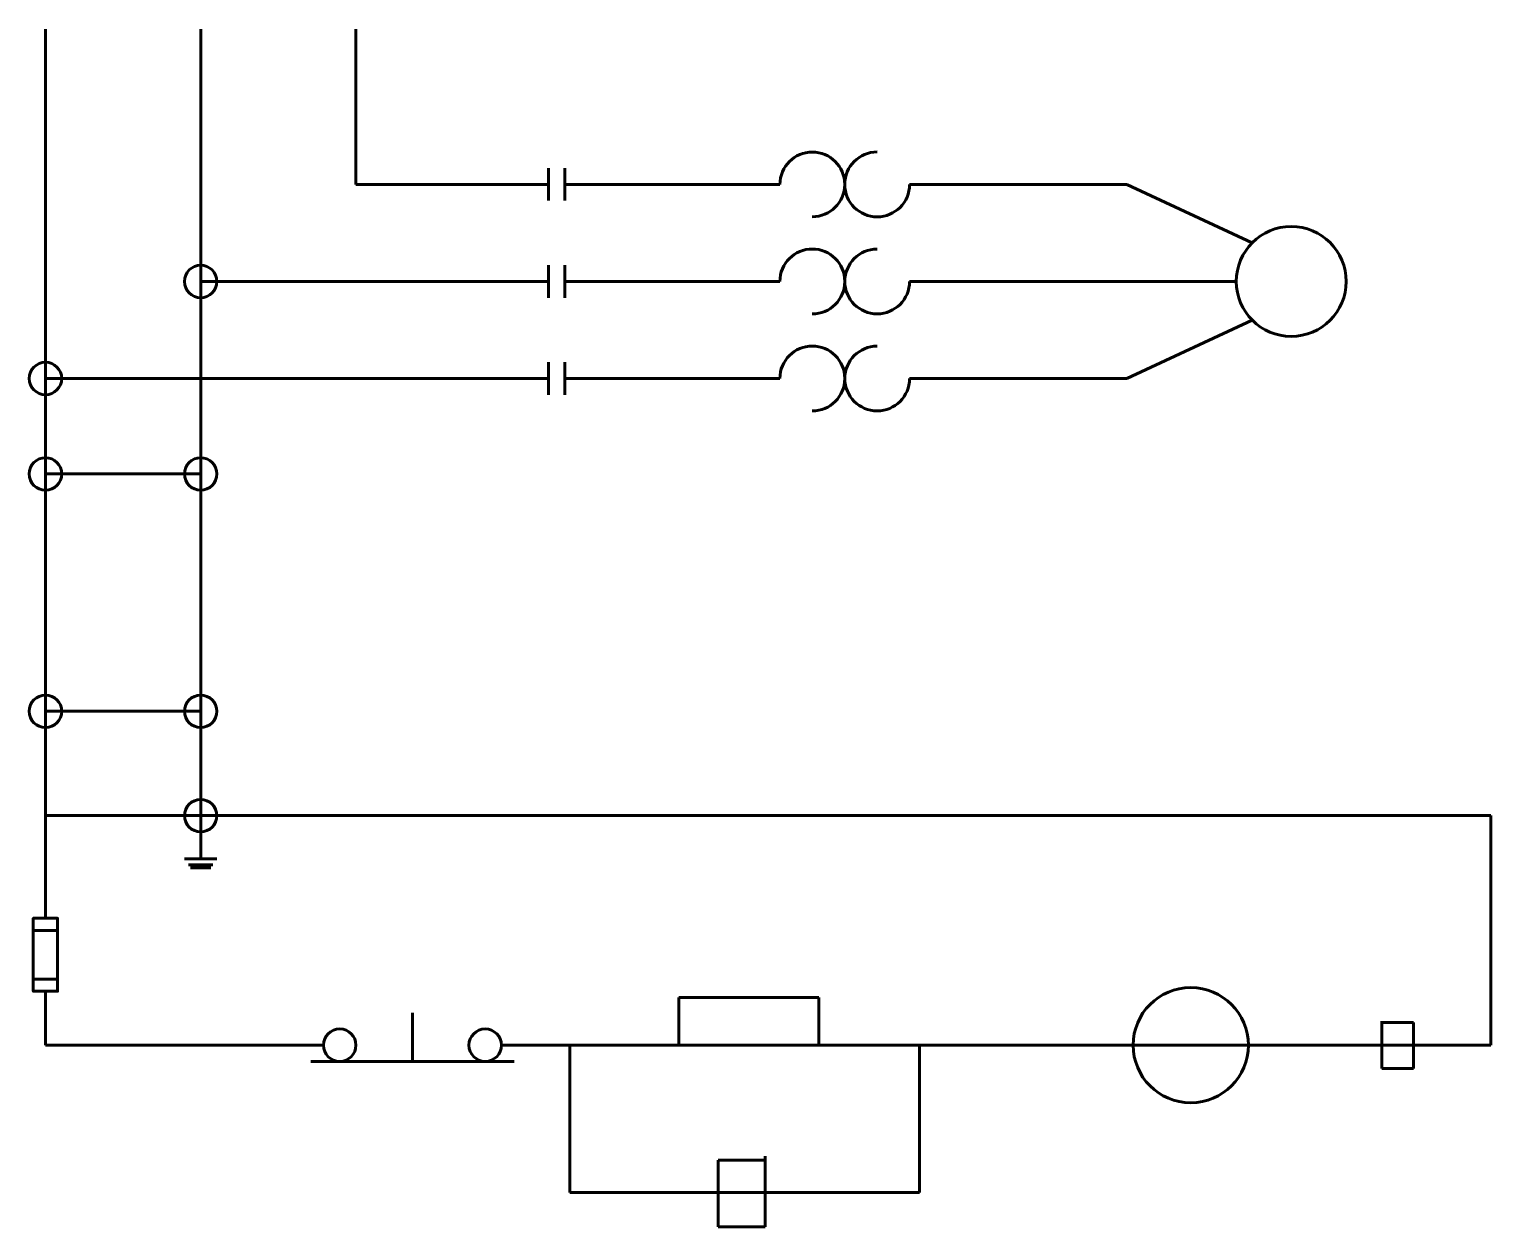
# Model space of a CAD drawing. Header units: inches. Extents: x 34 to 394, y 50 to 345.
import ezdxf

# ---------------------------------------------------------------- set-up
doc = ezdxf.new("R2010")
doc.units = ezdxf.units.IN
doc.header["$MEASUREMENT"] = 0
doc.layers.add('Object', color=1, linetype='Continuous', lineweight=60)

msp = doc.modelspace()

# ---------------------------------------------------------------- linework, layer by layer
at = {"layer": 'Object'}
for p, q in [((38.07, 258.88), (38.07, 344.97)), ((76.32, 344.97), (76.32, 282.8)), ((114.58, 344.97), (114.58, 306.72)), ((162.02, 310.72), (162.02, 302.72)), ((166.06, 310.72), (166.06, 302.72)), ((114.58, 306.72), (162.02, 306.72)), ((166.06, 306.72), (219.07, 306.72)), ((251.03, 306.72), (304.55, 306.72)), ((304.55, 306.72), (335.44, 292.31)), ((162.02, 286.8), (162.02, 278.8)), ((166.06, 286.8), (166.06, 278.8)), ((76.32, 282.8), (162.02, 282.8)), ((76.32, 282.8), (76.32, 235.36)), ((166.06, 282.8), (219.05, 282.8)), ((251.01, 282.8), (331.53, 282.8)), ((335.44, 273.29), (304.55, 258.88)), ((162.02, 262.88), (162.02, 254.88)), ((166.06, 262.88), (166.06, 254.88)), ((38.07, 235.36), (38.07, 258.88)), ((162.02, 258.88), (38.07, 258.88)), ((219.05, 258.88), (166.06, 258.88)), ((304.55, 258.88), (251.01, 258.88)), ((38.07, 235.36), (76.32, 235.36)), ((38.07, 176.86), (38.07, 235.36)), ((76.32, 235.36), (76.32, 176.86)), ((76.32, 176.86), (38.07, 176.86)), ((38.07, 151.14), (38.07, 176.86)), ((76.32, 176.86), (76.32, 151.14)), ((76.32, 151.14), (38.07, 151.14)), ((38.07, 125.86), (38.07, 151.14)), ((76.32, 151.14), (394.24, 151.14)), ((76.32, 151.14), (76.32, 140.54)), ((394.24, 151.14), (394.24, 94.57)), ((72.32, 140.54), (80.32, 140.54)), ((73.32, 139.04), (79.32, 139.04)), ((73.82, 138.29), (78.82, 138.29)), ((38.07, 94.57), (38.07, 107.86)), ((194.13, 94.57), (194.13, 106.29)), ((194.13, 106.29), (228.66, 106.29)), ((228.66, 106.29), (228.66, 94.57)), ((128.51, 90.57), (128.51, 102.57)), ((367.42, 100.48), (367.42, 88.86)), ((375.17, 100.16), (367.42, 100.16)), ((375.17, 88.86), (375.17, 100.16)), ((106.59, 94.57), (38.07, 94.57)), ((394.24, 94.57), (150.44, 94.57)), ((167.29, 94.57), (167.29, 58.25)), ((253.44, 58.25), (253.44, 94.57)), ((110.59, 90.57), (103.46, 90.57)), ((110.59, 90.57), (146.44, 90.57)), ((146.44, 90.57), (153.56, 90.57)), ((367.42, 88.86), (375.17, 88.86)), ((203.81, 49.82), (203.81, 66.27)), ((203.81, 66.27), (215.43, 66.27)), ((215.43, 67.24), (215.43, 49.82)), ((167.29, 58.25), (253.44, 58.25)), ((215.43, 49.82), (203.81, 49.82))]:
    msp.add_line(p, q, dxfattribs=at)
for points in [[(35.07, 122.86), (41.07, 122.86), (41.07, 125.86), (35.07, 125.86), (35.07, 107.86), (41.07, 107.86), (41.07, 110.86), (35.07, 110.86)], [(41.07, 122.86), (41.07, 110.86)]]:
    msp.add_lwpolyline(points, dxfattribs=at)
for centre, radius in [((345.07, 282.8), 13.54), ((76.32, 282.8), 4), ((38.07, 258.88), 4), ((38.07, 235.36), 4), ((76.32, 235.36), 4), ((38.07, 176.86), 4), ((76.32, 176.86), 4), ((76.32, 151.14), 4), ((320.31, 94.57), 14.2), ((110.59, 94.57), 4), ((146.44, 94.57), 4)]:
    msp.add_circle(centre, radius, dxfattribs=at)
for centre, radius, start, end in [((227.05, 306.72), 7.98, 270, 180), ((243.03, 306.72), 8, 90, 0), ((227.05, 282.8), 8, 270, 180), ((243.03, 282.8), 7.98, 90, 0), ((227.05, 258.88), 8, 270, 180), ((243.03, 258.88), 7.98, 90, 360)]:
    msp.add_arc(centre, radius, start, end, dxfattribs=at)

doc.saveas('drawing.dxf')
